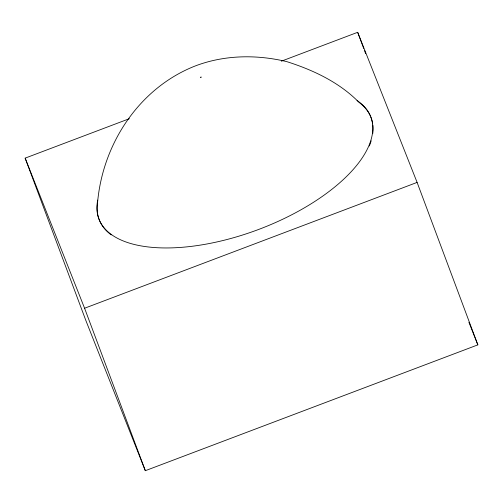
<?xml version="1.0" encoding="UTF-8"?>
<svg xmlns="http://www.w3.org/2000/svg" width="503" height="503" viewBox="0 0 503 503"><rect width="100%" height="100%" fill="white"/><g stroke="black" fill="none" stroke-linecap="round" stroke-linejoin="round"><path stroke-width="0.75" d="M200.596 77.28L201.244 77.072L200.603 77.317M281.334 61.19L357.677 32.305L417.106 182.407L477.85 344.863L145.323 470.695L85.894 320.593L25.15 158.137L129.384 118.689M25.15 158.137L84.586 308.238L417.106 182.407M468.909 322.278L477.85 344.863M357.677 32.305L363.726 48.477M364.549 50.684L365.643 53.62M84.586 308.238L145.323 470.695M357.055 100.512A145.197 65.918 -20.5 0 1 260.598 228.708A145.197 65.918 -20.5 0 1 97.708 200.106M372.842 124.989A145.197 65.918 -20.5 0 1 372.736 133.697M371.17 140.815A145.197 65.918 -20.5 0 1 369.309 145.989M111.188 234.87A145.197 65.918 -20.5 0 1 99.726 221.006M99.437 220.32A145.197 65.918 -20.5 0 1 97.488 203.57C102.291 144.355 138.935 88.082 195.114 66.012C224.363 54.827 256.605 54.393 286.842 61.649C313.25 70.043 339.406 82.354 359.035 102.398A145.197 65.918 -20.5 0 1 370.189 115.589M370.786 116.948A145.197 65.918 -20.5 0 1 372.629 123.461"/></g></svg>
